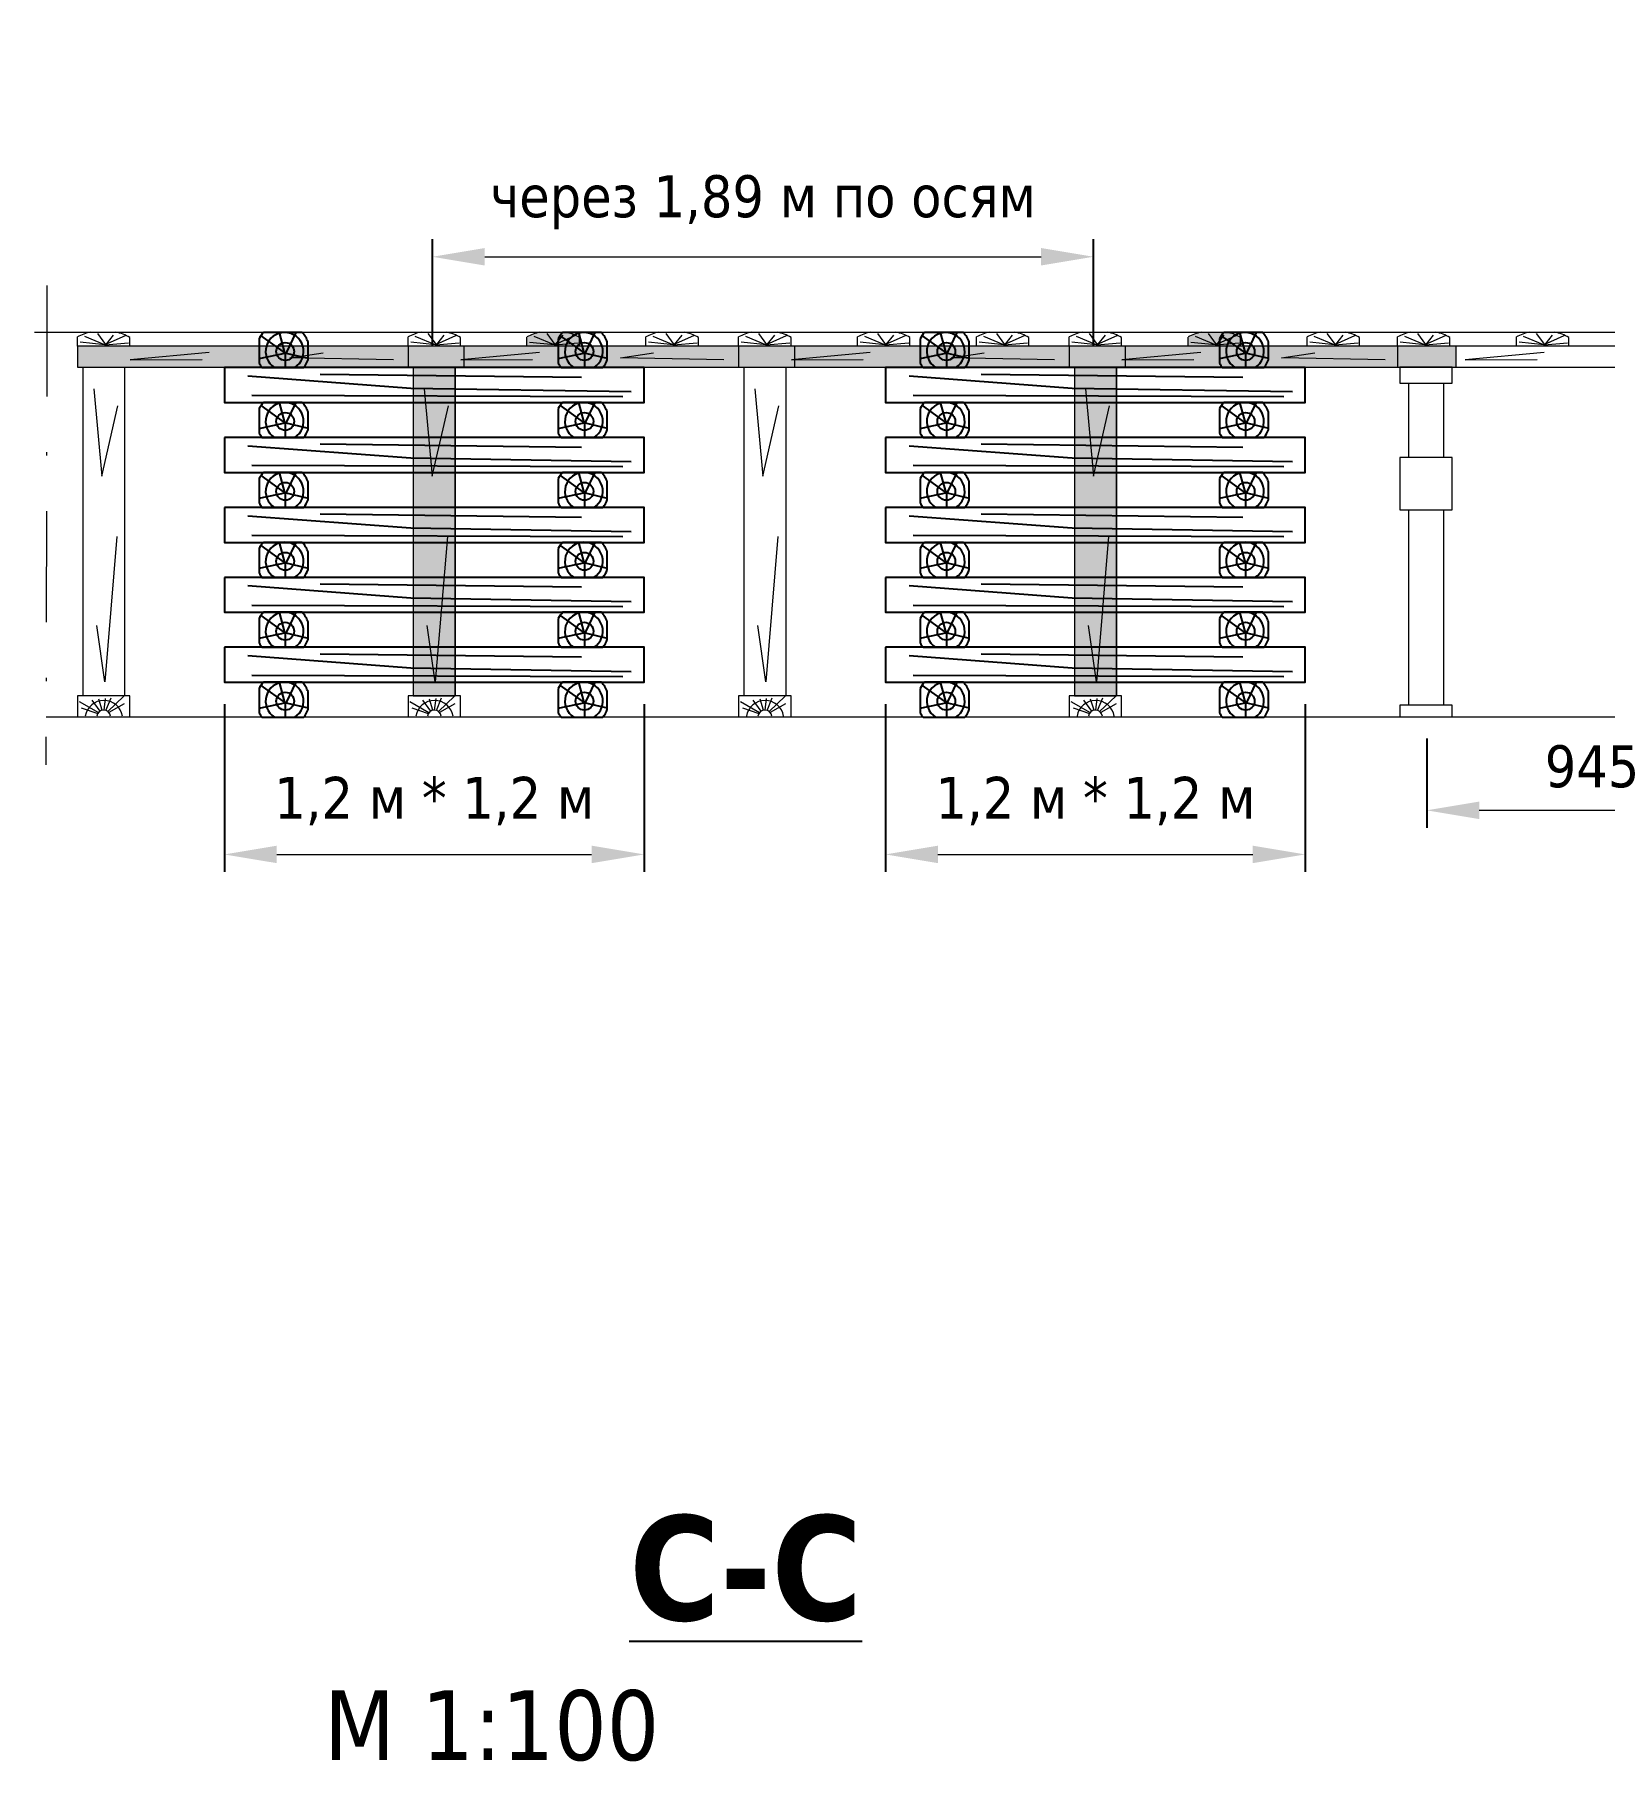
# Model space of a CAD drawing. Header units: millimetres. Extents: x 2161 to 3506, y -1213 to -250.
# Drawn here: x 2664.86 to 2709.73, y -474.8 to -425.41 of the extents above; entities that cross this region are included whole.
import ezdxf

# ---------------------------------------------------------------- set-up
doc = ezdxf.new("R2010")
doc.units = ezdxf.units.MM
doc.linetypes.add('штрихпунктирная2', pattern=[12.7, 6.35, -3.175, 0, -3.175])
doc.styles.add('стиль', font='TAHOMA.TTF')
doc.dimstyles.new('Копия DIN', dxfattribs={"dimtxt": 2, "dimasz": 2.5, "dimexe": 0.5, "dimexo": 0.625, "dimtad": 0, "dimdec": 0, "dimlfac": 100, "dimzin": 4, "dimdsep": 46, "dimtxsty": 'стиль', "dimcen": 2.5, "dimclre": 256, "dimclrt": 256, "dimadec": 0, "dimazin": 2, "dimtfac": 1, "dimtdec": 0, "dimtmove": 0, "dimatfit": 3, "dimfxl": 0, "dimtvp": 1, "dimtolj": 1, "dimtzin": 0, "dimlwd": 0, "dimarcsym": 0})

# ---------------------------------------------------------------- blocks, each defined once
blk = doc.blocks.new('бутокост')
at = {"color": 7}
for p, q in [((2896.634, -913.655), (2896.634, -913.655)), ((2896.634, -913.83), (2896.634, -914.529)), ((2897.869, -913.655), (2896.757, -913.655)), ((2898.034, -914.434), (2898.034, -913.924)), ((2905.187, -913.655), (2905.187, -913.655)), ((2905.187, -913.83), (2905.187, -914.529)), ((2906.423, -913.655), (2905.311, -913.655)), ((2906.587, -914.434), (2906.587, -913.924)), ((2896.715, -914.655), (2897.912, -914.655)), ((2905.269, -914.655), (2906.465, -914.655)), ((2896.634, -915.655), (2896.634, -915.655)), ((2896.634, -915.83), (2896.634, -916.529)), ((2897.869, -915.655), (2896.757, -915.655)), ((2898.034, -916.434), (2898.034, -915.924)), ((2905.187, -915.655), (2905.187, -915.655)), ((2905.187, -915.83), (2905.187, -916.529)), ((2906.423, -915.655), (2905.311, -915.655)), ((2906.587, -916.434), (2906.587, -915.924)), ((2896.715, -916.655), (2897.912, -916.655)), ((2905.269, -916.655), (2906.465, -916.655)), ((2896.634, -917.655), (2896.634, -917.655)), ((2896.634, -917.83), (2896.634, -918.529)), ((2897.869, -917.655), (2896.757, -917.655)), ((2898.034, -918.434), (2898.034, -917.924)), ((2905.187, -917.655), (2905.187, -917.655)), ((2905.187, -917.83), (2905.187, -918.529)), ((2906.423, -917.655), (2905.311, -917.655)), ((2906.587, -918.434), (2906.587, -917.924)), ((2896.715, -918.655), (2897.912, -918.655)), ((2905.269, -918.655), (2906.465, -918.655)), ((2896.634, -919.655), (2896.634, -919.655)), ((2896.634, -919.83), (2896.634, -920.529)), ((2897.869, -919.655), (2896.757, -919.655)), ((2898.034, -920.434), (2898.034, -919.924)), ((2905.187, -919.655), (2905.187, -919.655)), ((2905.187, -919.83), (2905.187, -920.529)), ((2906.423, -919.655), (2905.311, -919.655)), ((2906.587, -920.434), (2906.587, -919.924)), ((2896.715, -920.655), (2897.912, -920.655)), ((2905.269, -920.655), (2906.465, -920.655)), ((2896.634, -921.655), (2896.634, -921.655)), ((2896.634, -921.83), (2896.634, -922.529)), ((2897.869, -921.655), (2896.757, -921.655)), ((2898.034, -922.434), (2898.034, -921.924)), ((2905.187, -921.655), (2905.187, -921.655)), ((2905.187, -921.83), (2905.187, -922.529)), ((2906.423, -921.655), (2905.311, -921.655)), ((2906.587, -922.434), (2906.587, -921.924)), ((2896.715, -922.655), (2897.912, -922.655)), ((2905.269, -922.655), (2906.465, -922.655)), ((2896.634, -923.655), (2896.634, -923.655)), ((2896.634, -923.83), (2896.634, -924.529)), ((2897.869, -923.655), (2896.757, -923.655)), ((2898.034, -924.434), (2898.034, -923.924)), ((2905.187, -923.655), (2905.187, -923.655)), ((2905.187, -923.83), (2905.187, -924.529)), ((2906.423, -923.655), (2905.311, -923.655)), ((2906.587, -924.434), (2906.587, -923.924)), ((2896.715, -924.655), (2897.912, -924.655)), ((2905.269, -924.655), (2906.465, -924.655))]:
    blk.add_line(p, q, dxfattribs=at)
for points in [[(2896.634, -914.395), (2897.415, -914.23), (2897.689, -913.655)], [(2896.685, -913.744), (2897.381, -914.247), (2897.381, -914.655)], [(2897.208, -913.655), (2897.364, -914.23), (2898.034, -914.39)], [(2905.187, -914.395), (2905.969, -914.23), (2906.243, -913.655)], [(2905.239, -913.744), (2905.935, -914.247), (2905.935, -914.655)], [(2905.762, -913.655), (2905.918, -914.23), (2906.587, -914.39)], [(2895.641, -914.655), (2895.641, -915.655), (2907.641, -915.655), (2907.641, -914.655), (2895.641, -914.655)], [(2896.313, -914.893), (2900.974, -915.241), (2907.273, -915.344)], [(2898.379, -914.841), (2905.853, -914.931)], [(2896.43, -915.448), (2907.028, -915.486)], [(2896.634, -916.395), (2897.415, -916.23), (2897.689, -915.655)], [(2896.685, -915.744), (2897.381, -916.247), (2897.381, -916.655)], [(2897.208, -915.655), (2897.364, -916.23), (2898.034, -916.39)], [(2905.187, -916.395), (2905.969, -916.23), (2906.243, -915.655)], [(2905.239, -915.744), (2905.935, -916.247), (2905.935, -916.655)], [(2905.762, -915.655), (2905.918, -916.23), (2906.587, -916.39)], [(2895.641, -916.655), (2895.641, -917.655), (2907.641, -917.655), (2907.641, -916.655), (2895.641, -916.655)], [(2896.313, -916.893), (2900.974, -917.241), (2907.273, -917.344)], [(2898.379, -916.841), (2905.853, -916.931)], [(2896.43, -917.448), (2907.028, -917.486)], [(2896.634, -918.395), (2897.415, -918.23), (2897.689, -917.655)], [(2896.685, -917.744), (2897.381, -918.247), (2897.381, -918.655)], [(2897.208, -917.655), (2897.364, -918.23), (2898.034, -918.39)], [(2905.187, -918.395), (2905.969, -918.23), (2906.243, -917.655)], [(2905.239, -917.744), (2905.935, -918.247), (2905.935, -918.655)], [(2905.762, -917.655), (2905.918, -918.23), (2906.587, -918.39)], [(2895.641, -918.655), (2895.641, -919.655), (2907.641, -919.655), (2907.641, -918.655), (2895.641, -918.655)], [(2896.313, -918.893), (2900.974, -919.241), (2907.273, -919.344)], [(2898.379, -918.841), (2905.853, -918.931)], [(2896.43, -919.448), (2907.028, -919.486)], [(2896.634, -920.395), (2897.415, -920.23), (2897.689, -919.655)], [(2896.685, -919.744), (2897.381, -920.247), (2897.381, -920.655)], [(2897.208, -919.655), (2897.364, -920.23), (2898.034, -920.39)], [(2905.187, -920.395), (2905.969, -920.23), (2906.243, -919.655)], [(2905.239, -919.744), (2905.935, -920.247), (2905.935, -920.655)], [(2905.762, -919.655), (2905.918, -920.23), (2906.587, -920.39)], [(2895.641, -920.655), (2895.641, -921.655), (2907.641, -921.655), (2907.641, -920.655), (2895.641, -920.655)], [(2896.313, -920.893), (2900.974, -921.241), (2907.273, -921.344)], [(2898.379, -920.841), (2905.853, -920.931)], [(2896.43, -921.448), (2907.028, -921.486)], [(2896.634, -922.395), (2897.415, -922.23), (2897.689, -921.655)], [(2896.685, -921.744), (2897.381, -922.247), (2897.381, -922.655)], [(2897.208, -921.655), (2897.364, -922.23), (2898.034, -922.39)], [(2905.187, -922.395), (2905.969, -922.23), (2906.243, -921.655)], [(2905.239, -921.744), (2905.935, -922.247), (2905.935, -922.655)], [(2905.762, -921.655), (2905.918, -922.23), (2906.587, -922.39)], [(2895.641, -922.655), (2895.641, -923.655), (2907.641, -923.655), (2907.641, -922.655), (2895.641, -922.655)], [(2896.313, -922.893), (2900.974, -923.241), (2907.273, -923.344)], [(2898.379, -922.841), (2905.853, -922.931)], [(2896.43, -923.448), (2907.028, -923.486)], [(2896.634, -924.395), (2897.415, -924.23), (2897.689, -923.655)], [(2896.685, -923.744), (2897.381, -924.247), (2897.381, -924.655)], [(2897.208, -923.655), (2897.364, -924.23), (2898.034, -924.39)], [(2905.187, -924.395), (2905.969, -924.23), (2906.243, -923.655)], [(2905.239, -923.744), (2905.935, -924.247), (2905.935, -924.655)], [(2905.762, -923.655), (2905.918, -924.23), (2906.587, -924.39)]]:
    blk.add_lwpolyline(points, dxfattribs=at)
for centre in [(2897.381, -914.196), (2905.935, -914.196), (2897.381, -916.196), (2905.935, -916.196), (2897.381, -918.196), (2905.935, -918.196), (2897.381, -920.196), (2905.935, -920.196), (2897.381, -922.196), (2905.935, -922.196), (2897.381, -924.196), (2905.935, -924.196)]:
    blk.add_circle(centre, 0.255, dxfattribs=at)
for centre, radius, start, end in [((2897.364, -914.196), 0.543, 302.4606, 237.5394), ((2905.918, -914.196), 0.543, 302.4606, 237.5394), ((2897.313, -914.179), 0.764, 136.6637, 152.7919), ((2897.313, -914.179), 0.764, 19.5154, 43.3363), ((2905.867, -914.179), 0.764, 136.6637, 152.7919), ((2905.867, -914.179), 0.764, 19.5154, 43.3363), ((2897.313, -914.179), 0.764, 207.2081, 218.4786), ((2897.313, -914.179), 0.764, 321.5214, 340.4846), ((2905.867, -914.179), 0.764, 207.2081, 218.4786), ((2905.867, -914.179), 0.764, 321.5214, 340.4846), ((2897.313, -916.179), 0.764, 136.6637, 152.7919), ((2897.364, -916.196), 0.543, 302.4606, 237.5394), ((2897.313, -916.179), 0.764, 19.5154, 43.3363), ((2905.867, -916.179), 0.764, 136.6637, 152.7919), ((2905.918, -916.196), 0.543, 302.4606, 237.5394), ((2905.867, -916.179), 0.764, 19.5154, 43.3363), ((2897.313, -916.179), 0.764, 207.2081, 218.4786), ((2897.313, -916.179), 0.764, 321.5214, 340.4846), ((2905.867, -916.179), 0.764, 207.2081, 218.4786), ((2905.867, -916.179), 0.764, 321.5214, 340.4846), ((2897.313, -918.179), 0.764, 136.6637, 152.7919), ((2897.364, -918.196), 0.543, 302.4606, 237.5394), ((2897.313, -918.179), 0.764, 19.5154, 43.3363), ((2905.867, -918.179), 0.764, 136.6637, 152.7919), ((2905.918, -918.196), 0.543, 302.4606, 237.5394), ((2905.867, -918.179), 0.764, 19.5154, 43.3363), ((2897.313, -918.179), 0.764, 207.2081, 218.4786), ((2897.313, -918.179), 0.764, 321.5214, 340.4846), ((2905.867, -918.179), 0.764, 207.2081, 218.4786), ((2905.867, -918.179), 0.764, 321.5214, 340.4846), ((2897.313, -920.179), 0.764, 136.6637, 152.7919), ((2897.364, -920.196), 0.543, 302.4606, 237.5394), ((2897.313, -920.179), 0.764, 19.5154, 43.3363), ((2905.867, -920.179), 0.764, 136.6637, 152.7919), ((2905.918, -920.196), 0.543, 302.4606, 237.5394), ((2905.867, -920.179), 0.764, 19.5154, 43.3363), ((2897.313, -920.179), 0.764, 207.2081, 218.4786), ((2897.313, -920.179), 0.764, 321.5214, 340.4846), ((2905.867, -920.179), 0.764, 207.2081, 218.4786), ((2905.867, -920.179), 0.764, 321.5214, 340.4846), ((2897.313, -922.179), 0.764, 136.6637, 152.7919), ((2897.364, -922.196), 0.543, 302.4606, 237.5394), ((2897.313, -922.179), 0.764, 19.5154, 43.3363), ((2905.867, -922.179), 0.764, 136.6637, 152.7919), ((2905.918, -922.196), 0.543, 302.4606, 237.5394), ((2905.867, -922.179), 0.764, 19.5154, 43.3363), ((2897.313, -922.179), 0.764, 207.2081, 218.4786), ((2897.313, -922.179), 0.764, 321.5214, 340.4846), ((2905.867, -922.179), 0.764, 207.2081, 218.4786), ((2905.867, -922.179), 0.764, 321.5214, 340.4846), ((2897.313, -924.179), 0.764, 136.6637, 152.7919), ((2897.364, -924.196), 0.543, 302.4606, 237.5394), ((2897.313, -924.179), 0.764, 19.5154, 43.3363), ((2905.867, -924.179), 0.764, 136.6637, 152.7919), ((2905.918, -924.196), 0.543, 302.4606, 237.5394), ((2905.867, -924.179), 0.764, 19.5154, 43.3363), ((2897.313, -924.179), 0.764, 321.5214, 340.4846), ((2905.867, -924.179), 0.764, 321.5214, 340.4846), ((2897.313, -924.179), 0.764, 207.2081, 218.4786), ((2905.867, -924.179), 0.764, 207.2081, 218.4786)]:
    blk.add_arc(centre, radius, start, end, dxfattribs=at)
blk = doc.blocks.new('*D421')
at = {"linetype": 'ByBlock', "lineweight": -2}
for p, q in [((2704.655, -445.543), (2704.655, -448.1)), ((2714.105, -445.543), (2714.105, -448.1))]:
    blk.add_line(p, q, dxfattribs=at)
at = {"color": 0, "linetype": 'ByBlock', "lineweight": 0}
blk.add_line((2706.155, -447.6), (2712.605, -447.6), dxfattribs=at)
at = {"color": 0, "lineweight": 15}
for points in [[(2706.155, -447.35), (2706.155, -447.85), (2704.655, -447.6)], [(2712.605, -447.35), (2712.605, -447.85), (2714.105, -447.6)]]:
    blk.add_solid(points, dxfattribs=at)
at = {"layer": 'Defpoints', "color": 0, "lineweight": 15}
for p in [(2704.655, -444.918), (2714.105, -444.918), (2714.105, -447.6)]:
    blk.add_point(p, dxfattribs=at)
at = {"lineweight": 15, "insert": (2709.38, -446.351), "char_height": 1.2, "attachment_point": 5, "style": 'стиль'}
blk.add_mtext('\\A1;945', dxfattribs=at)
blk = doc.blocks.new('з0.15')
at = {"color": 7, "lineweight": 15}
for p, q in [((4546.206, -853.806), (4546.933, -853.806)), ((4545.833, -854.206), (4545.833, -853.942)), ((4547.333, -854.206), (4547.333, -853.956))]:
    blk.add_line(p, q, dxfattribs=at)
for points in [[(4546.858, -853.891), (4546.644, -854.16), (4546.412, -853.845)], [(4547.193, -853.91), (4546.617, -854.17), (4545.91, -854.095)], [(4546.031, -853.919), (4546.626, -854.17), (4547.295, -854.105)]]:
    blk.add_lwpolyline(points, dxfattribs=at)
for centre, radius, start, end in [((4546.451, -855.05), 1.269, 101.1482, 119.1422), ((4546.698, -855.035), 1.251, 59.5062, 79.1879)]:
    blk.add_arc(centre, radius, start, end, dxfattribs=at)
blk = doc.blocks.new('*D425')
at = {"linetype": 'ByBlock', "lineweight": -2}
for p, q in [((2689.183, -444.561), (2689.183, -449.361)), ((2701.183, -444.561), (2701.183, -449.361))]:
    blk.add_line(p, q, dxfattribs=at)
at = {"color": 0, "linetype": 'ByBlock', "lineweight": 0}
blk.add_line((2690.683, -448.861), (2699.683, -448.861), dxfattribs=at)
at = {"color": 0, "lineweight": 15}
for points in [[(2690.683, -448.611), (2690.683, -449.111), (2689.183, -448.861)], [(2699.683, -448.611), (2699.683, -449.111), (2701.183, -448.861)]]:
    blk.add_solid(points, dxfattribs=at)
at = {"layer": 'Defpoints', "color": 0, "lineweight": 15}
for p in [(2689.183, -443.936), (2701.183, -443.936), (2701.183, -448.861)]:
    blk.add_point(p, dxfattribs=at)
at = {"lineweight": 0, "insert": (2695.183, -447.338), "char_height": 1.2, "attachment_point": 5, "style": 'стиль'}
blk.add_mtext('\\A1;1,2 м * 1,2 м', dxfattribs=at)
blk = doc.blocks.new('*D426')
at = {"linetype": 'ByBlock', "lineweight": -2}
for p, q in [((2670.283, -444.561), (2670.283, -449.361)), ((2682.283, -444.561), (2682.283, -449.361))]:
    blk.add_line(p, q, dxfattribs=at)
at = {"color": 0, "linetype": 'ByBlock', "lineweight": 0}
blk.add_line((2671.783, -448.861), (2680.783, -448.861), dxfattribs=at)
at = {"color": 0, "lineweight": 15}
for points in [[(2671.783, -448.611), (2671.783, -449.111), (2670.283, -448.861)], [(2680.783, -448.611), (2680.783, -449.111), (2682.283, -448.861)]]:
    blk.add_solid(points, dxfattribs=at)
at = {"layer": 'Defpoints', "color": 0, "lineweight": 15}
for p in [(2670.283, -443.936), (2682.283, -443.936), (2682.283, -448.861)]:
    blk.add_point(p, dxfattribs=at)
at = {"lineweight": 0, "insert": (2676.283, -447.338), "char_height": 1.2, "attachment_point": 5, "style": 'стиль'}
blk.add_mtext('\\A1;1,2 м * 1,2 м', dxfattribs=at)
blk = doc.blocks.new('*D427')
at = {"linetype": 'ByBlock', "lineweight": -2}
for p, q in [((2676.229, -434.302), (2676.229, -431.269)), ((2695.129, -434.311), (2695.129, -431.269))]:
    blk.add_line(p, q, dxfattribs=at)
at = {"color": 0, "linetype": 'ByBlock', "lineweight": 0}
blk.add_line((2677.729, -431.769), (2693.629, -431.769), dxfattribs=at)
at = {"color": 0, "lineweight": 15}
for points in [[(2677.729, -431.519), (2677.729, -432.019), (2676.229, -431.769)], [(2693.629, -431.519), (2693.629, -432.019), (2695.129, -431.769)]]:
    blk.add_solid(points, dxfattribs=at)
at = {"layer": 'Defpoints', "color": 0, "lineweight": 15}
for p in [(2695.129, -431.769), (2676.229, -434.927), (2695.129, -434.936)]:
    blk.add_point(p, dxfattribs=at)
at = {"lineweight": 0, "insert": (2685.679, -430.209), "char_height": 1.2, "attachment_point": 5, "style": 'стиль'}
blk.add_mtext('\\A1;через 1,89 м по осям', dxfattribs=at)

msp = doc.modelspace()

# ---------------------------------------------------------------- hatches: boundary and pattern name
at = {"lineweight": 15}
h = msp.add_hatch(color=7, dxfattribs=at)
edge = h.paths.add_edge_path()
edge.add_arc((2679.551, -435.172), 1.269, 101.1482, 119.1422)
edge.add_line((2678.933, -434.064), (2678.933, -434.327))
edge.add_line((2678.933, -434.327), (2680.433, -434.327))
edge.add_line((2680.433, -434.327), (2680.433, -434.078))
edge.add_arc((2679.798, -435.156), 1.251, 59.5062, 79.1879)
edge.add_line((2680.033, -433.927), (2679.306, -433.927))
h = msp.add_hatch(color=7, dxfattribs=at)
edge = h.paths.add_edge_path()
edge.add_line((2698.206, -433.927), (2698.933, -433.927))
edge.add_arc((2698.698, -435.156), 1.251, 59.5062, 79.1879, ccw=False)
edge.add_line((2699.333, -434.078), (2699.333, -434.327))
edge.add_line((2699.333, -434.327), (2697.833, -434.327))
edge.add_line((2697.833, -434.327), (2697.833, -434.064))
edge.add_arc((2698.451, -435.172), 1.269, 101.1482, 119.1422, ccw=False)
for points in [[(2666.083, -434.327), (2666.083, -434.927), (2677.143, -434.927), (2677.143, -434.327)], [(2675.533, -434.327), (2675.533, -434.927), (2686.593, -434.927), (2686.593, -434.327)], [(2684.983, -434.327), (2684.983, -434.927), (2696.043, -434.927), (2696.043, -434.327)], [(2694.433, -434.327), (2694.433, -434.927), (2705.493, -434.927), (2705.493, -434.327)], [(2675.683, -434.936), (2675.683, -444.327), (2676.883, -444.327), (2676.883, -434.936)], [(2694.583, -434.936), (2694.583, -444.327), (2695.783, -444.327), (2695.783, -434.936)]]:
    msp.add_hatch(color=7, dxfattribs=at).paths.add_polyline_path(points)

# ---------------------------------------------------------------- linework, layer by layer
at = {"color": 7, "linetype": 'штрихпунктирная2', "lineweight": 15, "ltscale": 0.5}
msp.add_line((2665.212, -432.594), (2665.181, -446.3), dxfattribs=at)
at = {"color": 7, "lineweight": 15}
for p, q in [((2664.857, -433.927), (2715.895, -433.927)), ((2678.933, -434.327), (2678.933, -434.064)), ((2679.306, -433.927), (2680.033, -433.927)), ((2680.433, -434.327), (2680.433, -434.078)), ((2697.833, -434.327), (2697.833, -434.064)), ((2698.206, -433.927), (2698.933, -433.927)), ((2699.333, -434.327), (2699.333, -434.078)), ((2666.233, -434.927), (2666.233, -444.327)), ((2667.433, -434.927), (2667.433, -444.327)), ((2675.683, -434.927), (2675.683, -444.327)), ((2676.883, -434.927), (2676.883, -444.327)), ((2685.133, -434.927), (2685.133, -444.327)), ((2686.333, -434.927), (2686.333, -444.327)), ((2694.583, -434.927), (2694.583, -444.327)), ((2695.783, -434.927), (2695.783, -444.327)), ((2704.133, -435.387), (2704.133, -437.509)), ((2705.133, -435.387), (2705.133, -437.509)), ((2704.133, -439.003), (2704.133, -444.595)), ((2705.133, -439.003), (2705.133, -444.595)), ((2665.185, -444.927), (2763.476, -444.927))]:
    msp.add_line(p, q, dxfattribs=at)
for points in [[(2680.293, -434.031), (2679.717, -434.291), (2679.01, -434.217)], [(2679.131, -434.04), (2679.726, -434.291), (2680.395, -434.226)], [(2679.958, -434.012), (2679.744, -434.282), (2679.512, -433.966)], [(2699.193, -434.031), (2698.617, -434.291), (2697.91, -434.217)], [(2698.031, -434.04), (2698.626, -434.291), (2699.295, -434.226)], [(2698.858, -434.012), (2698.644, -434.282), (2698.412, -433.966)], [(2666.083, -434.327), (2666.083, -434.927), (2677.143, -434.927), (2677.143, -434.327), (2666.083, -434.327)], [(2669.846, -434.504), (2667.592, -434.719), (2669.645, -434.705)], [(2675.114, -434.719), (2672.157, -434.662), (2673.105, -434.519)], [(2675.533, -434.327), (2675.533, -434.927), (2686.593, -434.927), (2686.593, -434.327), (2675.533, -434.327)], [(2679.296, -434.504), (2677.042, -434.719), (2679.095, -434.705)], [(2684.564, -434.719), (2681.607, -434.662), (2682.555, -434.519)], [(2684.983, -434.327), (2684.983, -434.927), (2696.043, -434.927), (2696.043, -434.327), (2684.983, -434.327)], [(2688.746, -434.504), (2686.492, -434.719), (2688.545, -434.705)], [(2694.014, -434.719), (2691.057, -434.662), (2692.005, -434.519)], [(2694.433, -434.327), (2694.433, -434.927), (2705.493, -434.927), (2705.493, -434.327), (2694.433, -434.327)], [(2698.196, -434.504), (2695.942, -434.719), (2697.995, -434.705)], [(2703.464, -434.719), (2700.507, -434.662), (2701.455, -434.519)], [(2703.819, -434.327), (2703.819, -434.927), (2714.878, -434.927), (2714.878, -434.327), (2703.819, -434.327)], [(2708.008, -434.504), (2705.754, -434.719), (2707.807, -434.705)], [(2675.683, -434.936), (2675.683, -444.327), (2676.883, -444.327), (2676.883, -434.936), (2675.683, -434.936)], [(2694.583, -434.936), (2694.583, -444.327), (2695.783, -444.327), (2695.783, -434.936), (2694.583, -434.936)], [(2703.883, -434.931), (2703.883, -435.387), (2705.383, -435.387), (2705.383, -434.931), (2703.883, -434.931)], [(2666.548, -435.549), (2666.778, -438.044), (2667.237, -436.036)], [(2675.998, -435.549), (2676.228, -438.044), (2676.687, -436.036)], [(2685.448, -435.549), (2685.678, -438.044), (2686.137, -436.036)], [(2694.898, -435.549), (2695.128, -438.044), (2695.587, -436.036)], [(2703.883, -437.509), (2703.882, -439.003), (2705.383, -439.003), (2705.383, -437.509), (2703.883, -437.509)], [(2667.208, -439.765), (2666.864, -443.924), (2666.634, -442.318)], [(2676.658, -439.765), (2676.314, -443.924), (2676.084, -442.318)], [(2686.108, -439.765), (2685.764, -443.924), (2685.534, -442.318)], [(2695.558, -439.765), (2695.214, -443.924), (2694.984, -442.318)], [(2666.083, -444.327), (2666.083, -444.927), (2667.583, -444.927), (2667.583, -444.327), (2666.083, -444.327)], [(2666.732, -444.764), (2666.502, -444.452)], [(2666.793, -444.74), (2666.696, -444.422)], [(2666.844, -444.736), (2666.885, -444.405)], [(2666.896, -444.746), (2667.045, -444.385)], [(2667.413, -444.335), (2666.953, -444.776)], [(2675.533, -444.327), (2675.533, -444.927), (2677.033, -444.927), (2677.033, -444.327), (2675.533, -444.327)], [(2676.182, -444.764), (2675.952, -444.452)], [(2676.243, -444.74), (2676.146, -444.422)], [(2676.294, -444.736), (2676.335, -444.405)], [(2676.346, -444.746), (2676.495, -444.385)], [(2676.863, -444.335), (2676.403, -444.776)], [(2684.983, -444.327), (2684.983, -444.927), (2686.483, -444.927), (2686.483, -444.327), (2684.983, -444.327)], [(2685.632, -444.764), (2685.402, -444.452)], [(2685.693, -444.74), (2685.596, -444.422)], [(2685.744, -444.736), (2685.785, -444.405)], [(2685.796, -444.746), (2685.945, -444.385)], [(2686.313, -444.335), (2685.853, -444.776)], [(2694.433, -444.327), (2694.433, -444.927), (2695.933, -444.927), (2695.933, -444.327), (2694.433, -444.327)], [(2695.082, -444.764), (2694.852, -444.452)], [(2695.143, -444.74), (2695.046, -444.422)], [(2695.194, -444.736), (2695.235, -444.405)], [(2695.246, -444.746), (2695.395, -444.385)], [(2695.763, -444.335), (2695.303, -444.776)], [(2666.133, -444.49), (2666.682, -444.806)], [(2666.193, -444.666), (2666.663, -444.832)], [(2667.423, -444.559), (2666.985, -444.806)], [(2675.583, -444.49), (2676.132, -444.806)], [(2675.643, -444.666), (2676.113, -444.832)], [(2676.873, -444.559), (2676.435, -444.806)], [(2685.033, -444.49), (2685.582, -444.806)], [(2685.093, -444.666), (2685.563, -444.832)], [(2686.323, -444.559), (2685.885, -444.806)], [(2694.483, -444.49), (2695.032, -444.806)], [(2694.543, -444.666), (2695.013, -444.832)], [(2695.773, -444.559), (2695.335, -444.806)]]:
    msp.add_lwpolyline(points, dxfattribs=at)
at = {"color": 7, "lineweight": 15, "ltscale": 0.4}
msp.add_lwpolyline([(2703.883, -444.595), (2703.883, -444.927), (2705.383, -444.927), (2705.383, -444.595), (2703.883, -444.595)], dxfattribs=at)
at = {"color": 7, "lineweight": 15}
for centre, radius, start, end in [((2679.551, -435.172), 1.269, 101.1482, 119.1422), ((2679.798, -435.156), 1.251, 59.5062, 79.1879), ((2698.451, -435.172), 1.269, 101.1482, 119.1422), ((2698.698, -435.156), 1.251, 59.5062, 79.1879), ((2666.839, -444.994), 0.537, 8.9125, 171.0875), ((2676.289, -444.994), 0.537, 8.9125, 171.0875), ((2685.739, -444.994), 0.537, 8.9125, 171.0875), ((2695.189, -444.994), 0.537, 8.9125, 171.0875), ((2666.834, -444.936), 0.2, 7.4341, 172.5659), ((2676.284, -444.936), 0.2, 7.4341, 172.5659), ((2685.734, -444.936), 0.2, 7.4341, 172.5659), ((2695.184, -444.936), 0.2, 7.4341, 172.5659)]:
    msp.add_arc(centre, radius, start, end, dxfattribs=at)

# ---------------------------------------------------------------- block references
for p in [(-1879.75, 419.879), (-1870.3, 419.879), (-1863.5, 419.879), (-1860.85, 419.879), (-1857.45, 419.879), (-1854.05, 419.879), (-1851.4, 419.879), (-1844.6, 419.879), (-1842.015, 419.879), (-1838.615, 419.879)]:
    msp.add_blockref('з0.15', p, dxfattribs=at)
at = {"color": 1, "lineweight": 0}
for p in [(-225.358, 479.718), (-206.458, 479.718)]:
    msp.add_blockref('бутокост', p, dxfattribs=at)

# ---------------------------------------------------------------- texts
at = {"color": 7, "insert": (2621.275, -467.761), "char_height": 3, "width": 125.89643, "attachment_point": 1, "style": 'стиль'}
msp.add_mtext('\\A1;{\\fTahoma|b1|i0|c204|p34;\\W9.8338;\\L     \\W1;С-С\\P\\fTahoma|b0|i0|c204|p34;\\H0.66667x;\\W9.8775;\\l       \\W1;М 1:100\\fTahoma|b1|i0|c204|p34;\\H1.5x;\\L\\P\\W8.6787;      }', dxfattribs=at)

# ---------------------------------------------------------------- dimensions: what is measured, and where the dimension line sits
at = {"color": 7, "lineweight": 0}
for base, p1, p2, text, picture, middle in [((2695.129, -431.769), (2676.229, -434.927), (2695.129, -434.936), 'через 1,89 м по осям', '*D427', (2685.679, -430.209)), ((2682.283, -448.861), (2670.283, -443.936), (2682.283, -443.936), '1,2 м * 1,2 м', '*D426', (2676.283, -447.338)), ((2701.183, -448.861), (2689.183, -443.936), (2701.183, -443.936), '1,2 м * 1,2 м', '*D425', (2695.183, -447.338))]:
    dim = msp.add_linear_dim(base=base, p1=p1, p2=p2, text=text, dimstyle='Копия DIN', override={"dimtxt": 1.2, "dimasz": 1.5}, dxfattribs=at)
    dim.commit()
    dim.dimension.update_dxf_attribs({"geometry": picture, "text_midpoint": middle})
at = {"color": 7, "lineweight": 15}
dim = msp.add_linear_dim(base=(2714.105, -447.6), p1=(2704.655, -444.918), p2=(2714.105, -444.918), dimstyle='Копия DIN', override={"dimtxt": 1.2, "dimasz": 1.5}, dxfattribs=at)
dim.commit()
dim.dimension.update_dxf_attribs({"geometry": '*D421', "text_midpoint": (2709.38, -446.351)})

doc.saveas('drawing.dxf')
